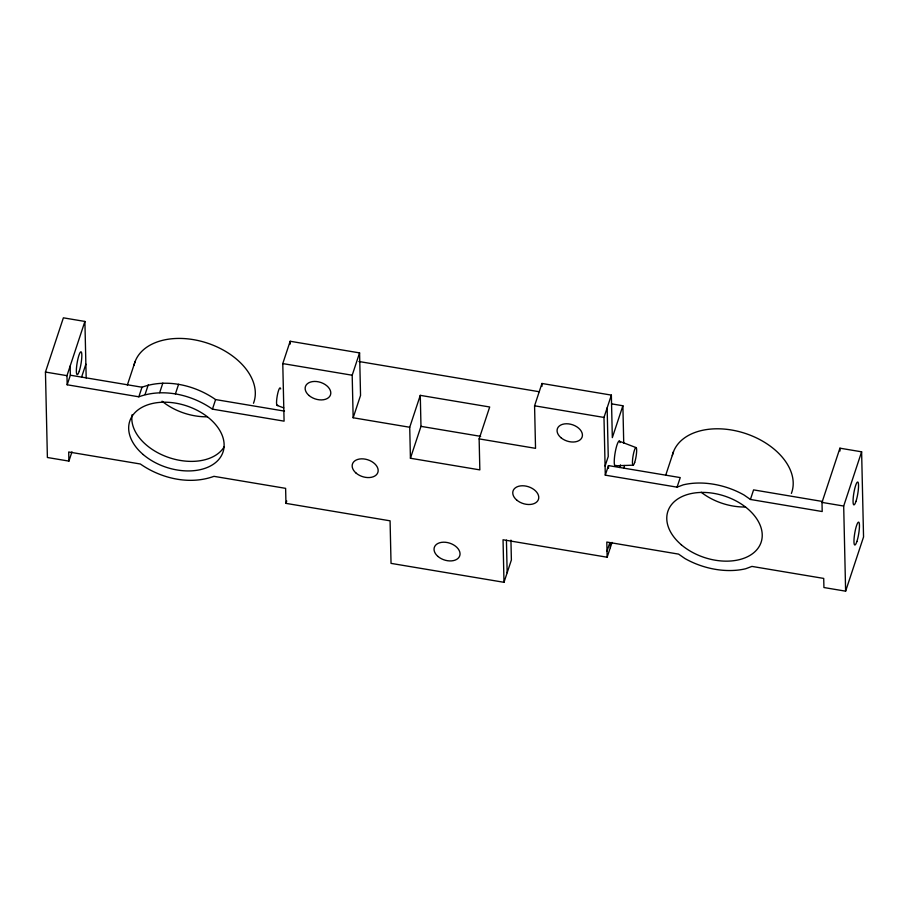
<?xml version="1.0" encoding="UTF-8"?>
<svg xmlns="http://www.w3.org/2000/svg" width="909" height="909" viewBox="0 0 909 909"><rect width="100%" height="100%" fill="white"/><g stroke="black" fill="none" stroke-linecap="round" stroke-linejoin="round"><path stroke-width="1.36" d="M71.97 451.841L68.914 461.102L47.393 457.5L45.45 372.054L63.38 317.832L84.901 321.445L86.185 377.939M409.72 427.253L420.276 395.358L489.69 406.993L479.134 438.888L479.838 469.885L410.425 458.25L409.72 427.253L353.158 417.765L360.543 395.438L359.578 352.897L290.164 341.261L282.779 363.589L284.085 421.151L212.445 409.141C191.617 394.597 163.177 387.927 138.827 396.801L67.175 384.78L66.971 375.667L84.901 321.445M67.175 384.78L70.345 375.212L70.141 366.1M81.537 377.292L85.878 364.157M127.351 385.052L135.168 361.407M138.827 396.801L141.997 387.223C166.347 378.36 194.787 385.03 215.603 399.574L284.494 411.118M145.065 394.461L148.235 384.893M159.677 392.654L162.836 383.087M175.426 393.847L178.596 384.28M212.445 409.141L215.603 399.574M510.938 540.128L511.381 559.978L503.995 582.305L391.04 563.375L390.075 520.823L285.96 503.37L286.744 500.984M353.158 417.765L352.192 375.224L359.578 352.897M410.425 458.25L420.981 426.355L420.276 395.358M479.134 438.888L535.537 448.342L534.572 405.8L541.957 383.473L611.359 395.108L612.325 437.649L622.881 405.755L611.712 403.88M503.995 582.305L503.041 539.764L607.155 557.228L606.803 542.048L678.591 554.115L684.954 558.546A62.539 41.189 18.3 0 0 745.721 568.739L751.936 566.409L823.713 578.419L823.929 587.532L845.62 591.168L863.55 536.946L861.618 451.818L839.927 448.182L821.997 502.404L822.202 511.528L750.414 499.461L744.051 495.019A62.539 41.189 18.3 0 0 683.284 484.838L677.069 487.156L605.292 475.157L603.985 417.436L611.359 395.108M605.087 466.044L608.246 456.466L607.144 407.868M605.292 475.157L608.451 465.59L680.239 477.589L677.069 487.156M619.643 467.51L620.506 464.885M607.019 551.161L609.78 542.787M607.155 557.228L612.052 542.4M665.672 475.35L673.501 451.705M750.414 499.461L753.584 489.883L822.6 501.495M845.62 591.168L843.688 506.04L861.618 451.818M615.245 465.794L633.153 465.181M358.941 361.509L539.094 391.711M282.779 363.589L352.192 375.224M534.572 405.8L603.985 417.436M420.981 426.355L480.668 436.354M70.345 375.212L141.997 387.223M45.45 372.054L66.971 375.667M821.997 502.404L843.688 506.04M277.256 405.505L283.733 407.868M619.154 441.126L635.948 447.558M839.927 448.182L839.996 451.023M622.881 405.755L623.733 443.262M624.233 465.488L624.301 468.271M608.451 465.59L608.519 468.374M610.212 542.809L610.314 547.65M541.957 383.473L542.014 386.314M506.427 540.128L507.165 572.738M290.164 341.261L290.232 344.091M285.96 503.37L285.619 488.349L213.967 476.339C189.617 485.213 161.177 478.543 140.35 463.999L68.709 451.989L68.914 461.102M277.711 405.153A8.931 1.534 -80.5 0 1 277.256 395.756A8.931 1.534 -80.5 0 1 280.654 388.961M133.998 365.293A62.766 41.348 18.3 0 1 206.263 342.75A62.766 41.348 18.3 0 1 253.486 403.278M672.33 455.568A62.539 41.189 18.3 0 1 744.323 433.104A62.539 41.189 18.3 0 1 791.375 493.417M745.55 506.995A49.234 32.429 18.3 0 1 701.191 492.246M207.445 416.788A49.234 32.429 18.3 0 1 162.052 401.199M615.893 465.294A12.499 2.148 -80.5 0 1 615.245 452.148A12.499 2.148 -80.5 0 1 620.006 442.626M224.284 446.66A49.143 32.372 18.3 0 1 168.37 457.386A49.143 32.372 18.3 0 1 132.135 414.697M516.698 500.041A13.396 8.829 18.3 0 0 538.378 499.609A13.396 8.829 18.3 0 0 522.186 485.77A13.396 8.829 18.3 0 0 516.698 500.041M356.101 473.112A13.396 8.829 18.3 0 0 377.78 472.68A13.396 8.829 18.3 0 0 361.589 458.84A13.396 8.829 18.3 0 0 356.101 473.112M309.037 395.517A13.215 8.704 18.3 0 0 330.421 395.085A13.215 8.704 18.3 0 0 314.457 381.439A13.215 8.704 18.3 0 0 309.037 395.517M560.933 437.672A13.044 8.59 18.3 0 0 582.055 437.24A13.044 8.59 18.3 0 0 566.284 423.764A13.044 8.59 18.3 0 0 560.933 437.672M79.265 371.145A11.612 2 -80.5 0 0 81.378 352.113A11.612 2 -80.5 0 0 76.629 366.475A11.612 2 -80.5 0 0 79.265 371.145M681.296 544.764A49.12 32.349 18.3 0 0 760.799 543.162A49.12 32.349 18.3 0 0 701.418 492.428A49.12 32.349 18.3 0 0 681.296 544.764M856.892 541.48A11.612 2 -80.5 0 0 858.994 522.436A11.612 2 -80.5 0 0 854.244 536.81A11.612 2 -80.5 0 0 856.892 541.48M855.983 501.359A11.612 2 -80.5 0 0 858.085 482.327A11.612 2 -80.5 0 0 853.335 496.689A11.612 2 -80.5 0 0 855.983 501.359M437.979 556.467A13.396 8.829 18.3 0 0 459.659 556.035A13.396 8.829 18.3 0 0 443.467 542.196A13.396 8.829 18.3 0 0 437.979 556.467M634.687 462.442A8.931 1.534 -80.5 0 0 636.311 447.807A8.931 1.534 -80.5 0 0 632.653 458.852A8.931 1.534 -80.5 0 0 634.687 462.442M143.19 454.545A49.12 32.349 18.3 0 0 222.694 452.943A49.12 32.349 18.3 0 0 163.313 402.21A49.12 32.349 18.3 0 0 143.19 454.545"/></g></svg>
